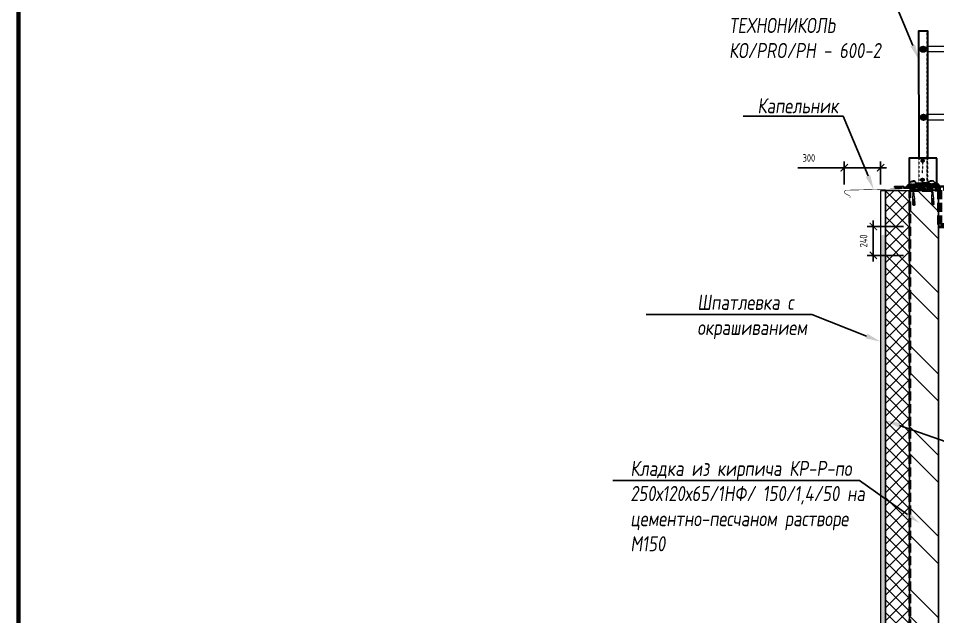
# Model space of a CAD drawing. Header units: millimetres. Extents: x -136099598 to 11807193, y 0 to 779331.
# Drawn here: x 718507 to 726125, y 354190 to 359149 of the extents above; entities that cross this region are included whole.
import ezdxf
from ezdxf import colors
from ezdxf.entities.mleader import LeaderData, LeaderLine
from ezdxf.math import Vec2, Vec3

# ---------------------------------------------------------------- set-up
doc = ezdxf.new("R2010")
doc.units = ezdxf.units.MM
doc.header["$MEASUREMENT"] = 0
doc.set_wipeout_variables(frame=1)
for name, pattern in [('ГОСТ 2.303 4', [7, 5, -2, 0]), ('пунктирнаяX2', [12.7, 0, -12.7]), ('штриховая 50', [1, 0.5, -0.5])]:
    doc.linetypes.add(name, pattern=pattern)
doc.layers.get('0').update_dxf_attribs({"color": 250, "lineweight": 9})
doc.layers.get('Defpoints').update_dxf_attribs({"color": 8})
for name, color, linetype, lineweight in [('TN-ГЕРМЕТИК', 7, 'Continuous', 30), ('TN-ГИДРОИЗОЛЯЦИЯ ПВХ', 5, 'Continuous', 15), ('TN-КРЕПЕЖ', 7, 'Continuous', 15), ('TN-МЕТАЛЛ КОНСТРУКЦИИ', 162, 'Continuous', 35), ('АР_Перегородки_кирпич', 244, 'Continuous', 20), ('АР_Перегородки_кирпич_Штрих', 244, 'Continuous', 5), ('Крепеж', 7, 'Continuous', 13), ('Штриховка', 7, 'Continuous', 5)]:
    doc.layers.add(name, color=color, linetype=linetype, lineweight=lineweight)
doc.layers.add('АР_Кровельный аэратор', color=250, linetype='Continuous')
doc.styles.add('Arial', font='ARIALN.TTF')
doc.styles.add('ISOCPEUR', font='isocpeur.ttf', dxfattribs={"width": 0.7})
doc.styles.add('Архитект', font='isocpeur.ttf', dxfattribs={"width": 0.8, "oblique": 8})
doc.dimstyles.new('R_50', dxfattribs={"dimtxt": 140, "dimasz": 60, "dimexe": 50, "dimexo": 50, "dimgap": 50, "dimtad": 1, "dimdec": 0, "dimrnd": 5, "dimzin": 0, "dimdsep": 46, "dimtxsty": 'ISOCPEUR', "dimblk": 'ARCHTICK', "dimcen": 50, "dimdle": 50, "dimclrd": 256, "dimclre": 256, "dimclrt": 256, "dimadec": 0, "dimazin": 0, "dimtfac": 2, "dimtdec": 0, "dimtofl": 0, "dimtmove": 1, "dimatfit": 3, "dimfxl": 1, "dimtvp": 3, "dimtfill": 1, "dimtolj": 1, "dimtzin": 0, "dimarcsym": 0})

# ---------------------------------------------------------------- blocks, each defined once
blk = doc.blocks.new('_ArchTick')
at = {"color": 0, "linetype": 'ByBlock', "const_width": 0.15}
blk.add_lwpolyline([(-0.5, -0.5), (0.5, 0.5)], dxfattribs=at)
blk = doc.blocks.new('*D1366')
at = {"layer": 'Defpoints', "color": 0, "transparency": 16777216}
for p in [(725592.6, 357424.3), (725892.4, 357424.3), (725892.4, 357184.8, 0)]:
    blk.add_point(p, dxfattribs=at)
at = {"layer": 'АР_Кровельный аэратор', "lineweight": -2, "transparency": 16777216}
for p, q in [((725592.6, 357134.8), (725592.6, 357474.3)), ((725842.4, 357424.3), (725542.6, 357424.3)), ((725842.4, 357184.8), (725542.6, 357184.8))]:
    blk.add_line(p, q, dxfattribs=at)
at = {"layer": 'АР_Кровельный аэратор', "lineweight": 15, "transparency": 16777216, "insert": (725511.6, 357304.6), "char_height": 62, "attachment_point": 5, "rotation": 90, "style": 'ISOCPEUR', "bg_fill": 3, "box_fill_scale": 1.25, "bg_fill_color": 256, "bg_fill_true_color": 13158600, "bg_fill_transparency": 0}
blk.add_mtext('\\A1;240', dxfattribs=at)
at = {"layer": 'АР_Кровельный аэратор', "lineweight": -2, "transparency": 16777216, "xscale": 60, "yscale": 60, "zscale": 60}
for p, rotation in [((725592.6, 357424.3), 90), ((725592.6, 357184.8), 270)]:
    blk.add_blockref('_ArchTick', p, dxfattribs=dict(at, rotation=rotation))
blk = doc.blocks.new('Дюбель')
at = {"layer": 'Крепеж'}
for points in [[(-48.1, 2.8), (-49, 2.8), (-50.4, 2.1), (-50.4, -2.1), (-49, -2.8), (-48.1, -2.8)], [(-17.5, 4.2), (-18.3, 2.8), (-21.1, 3), (-21, 4.4), (-23.1, 4.5), (-23.9, 3.1), (-26.7, 3.3), (-26.6, 4.7), (-28.7, 4.8), (-29.5, 3.4), (-32.3, 3.6), (-32.2, 5), (-34.3, 5.1), (-35, 3.7), (-37.8, 3.9), (-37.8, 5.3), (-39.9, 5.4), (-40.6, 4), (-43.4, 4.2), (-43.4, 5.6), (-45.5, 5.7), (-48, 4.4), (-48.1, 1.6), (-17.6, 0), (-48.1, -1.6), (-48, -4.4), (-45.5, -5.7), (-43.4, -5.6), (-43.4, -4.2), (-40.6, -4), (-39.9, -5.4), (-37.8, -5.3), (-37.8, -3.9), (-35, -3.7), (-34.3, -5.1), (-32.2, -5), (-32.3, -3.6), (-29.5, -3.4), (-28.7, -4.8), (-26.6, -4.7), (-26.7, -3.3), (-23.9, -3.1), (-23.1, -4.5), (-21, -4.4), (-21.1, -3), (-18.3, -2.8), (-17.5, -4.2)], [(0, -4.2), (0, 4.2), (-17.5, 4.2), (-17.5, -4.2), (0, -4.2)]]:
    blk.add_lwpolyline(points, dxfattribs=at)
blk = doc.blocks.new('*U1335')
at = {"color": 7}
blk.add_lwpolyline([(-70.7, -1.3), (-1.5, -1.3), (-1.5, -9.7), (1.5, -9.7, 0.355257), (2.9, -8.6), (4.9, 0.8), (2.4, 0.8), (2.4, 2.2), (4.9, 2.2), (2.9, 11.6, 0.355257), (1.5, 12.7), (-1.5, 12.7), (-1.5, 4.3), (-70.7, 4.3)], format="xyb", dxfattribs=at)
blk.add_lwpolyline([(-70.7, -1.3), (-70.7, 4.3)], dxfattribs=at)
blk.add_lwpolyline([(-5.4, 4.5), (-3.4, -3.4), (-1.8, -1.5), (-3.8, 6.5)], close=True, dxfattribs=at)
at = {"color": 7, "xscale": -1, "rotation": 180}
blk.add_blockref('Дюбель', (-70.7, 1.5), dxfattribs=at)
at = {"color": 252, "lineweight": 0, "ltscale": 100, "style": 'Arial', "flags": 9}
for tag, p in [('ТИП', (-20.6, -64.8)), ('ОПИСАНИЕ', (9.4, -64.8))]:
    blk.add_attdef(tag, p, '', height=25, rotation=270, dxfattribs=at)
at = {"color": 251, "lineweight": 0}
blk.add_wipeout([(-70.7, 4.3), (-73.5, 1.5), (-70.7, -1.3), (-1.5, -1.3), (-1.5, -9.7), (1.5, -9.7), (2.4, -9.4), (2.9, -8.6), (4.9, 0.8), (2.4, 0.8), (2.4, 2.2), (4.9, 2.2), (2.9, 11.6), (2.4, 12.4), (1.5, 12.7), (-1.5, 12.7), (-1.5, 4.3)], dxfattribs=at)
at = {"color": 7}
for points in [[(-68.4, 4.5), (-66.4, -3.4), (-64.8, -1.5), (-66.8, 6.5)], [(-64.2, 4.5), (-62.2, -3.4), (-60.6, -1.5), (-62.6, 6.5)], [(-60, 4.5), (-58, -3.4), (-56.4, -1.5), (-58.4, 6.5)], [(-55.8, 4.5), (-53.8, -3.4), (-52.2, -1.5), (-54.2, 6.5)], [(-51.6, 4.5), (-49.6, -3.4), (-48, -1.5), (-50, 6.5)], [(-47.4, 4.5), (-45.4, -3.4), (-43.8, -1.5), (-45.8, 6.5)], [(-43.2, 4.5), (-41.2, -3.4), (-39.6, -1.5), (-41.6, 6.5)], [(-39, 4.5), (-37, -3.4), (-35.4, -1.5), (-37.4, 6.5)], [(-34.8, 4.5), (-32.8, -3.4), (-31.2, -1.5), (-33.2, 6.5)], [(-30.6, 4.5), (-28.6, -3.4), (-27, -1.5), (-29, 6.5)], [(-26.4, 4.5), (-24.4, -3.4), (-22.8, -1.5), (-24.8, 6.5)], [(-22.2, 4.5), (-20.2, -3.4), (-18.6, -1.5), (-20.6, 6.5)], [(-18, 4.5), (-16, -3.4), (-14.4, -1.5), (-16.4, 6.5)], [(-13.8, 4.5), (-11.8, -3.4), (-10.2, -1.5), (-12.2, 6.5)], [(-9.6, 4.5), (-7.6, -3.4), (-6, -1.5), (-8, 6.5)]]:
    blk.add_lwpolyline(points, close=True, dxfattribs=at)
blk = doc.blocks.new('*U1334')
at = {"layer": 'TN-ГИДРОИЗОЛЯЦИЯ ПВХ', "color": 1}
for points in [[(10, 10), (0, 0)], [(0, 10), (10, 0)], [(10, 10), (20, 0)], [(20, 10), (10, 0)], [(20, 10), (30, 0)], [(30, 10), (20, 0)], [(30, 10), (40, 0)], [(40, 10), (30, 0)]]:
    blk.add_lwpolyline(points, dxfattribs=at)
blk = doc.blocks.new('*D1372')
at = {"layer": 'Defpoints', "color": 0, "transparency": 16777216}
for p in [(725351.6, 357911.5), (725351.6, 357720.8, 0), (725652.6, 357720.8, 0)]:
    blk.add_point(p, dxfattribs=at)
at = {"layer": 'АР_Кровельный аэратор', "lineweight": -2, "transparency": 16777216}
for p, q in [((725351.6, 357770.8), (725351.6, 357961.5)), ((725652.6, 357770.8), (725652.6, 357961.5)), ((724967.4, 357911.5), (725351.6, 357911.5)), ((725702.6, 357911.5), (725301.6, 357911.5))]:
    blk.add_line(p, q, dxfattribs=at)
at = {"layer": 'АР_Кровельный аэратор', "lineweight": -2, "transparency": 16777216, "xscale": 60, "yscale": 60, "zscale": 60, "rotation": 180}
blk.add_blockref('_ArchTick', (725351.6, 357911.5), dxfattribs=at)
at = {"layer": 'АР_Кровельный аэратор', "lineweight": -2, "transparency": 16777216, "xscale": 60, "yscale": 60, "zscale": 60}
blk.add_blockref('_ArchTick', (725652.6, 357911.5), dxfattribs=at)
at = {"layer": 'АР_Кровельный аэратор', "lineweight": 15, "transparency": 16777216, "insert": (725058.6, 357992.5), "char_height": 62, "attachment_point": 5, "style": 'ISOCPEUR', "bg_fill": 3, "box_fill_scale": 1.25, "bg_fill_color": 256, "bg_fill_true_color": 13158600, "bg_fill_transparency": 0}
blk.add_mtext('\\A1;300', dxfattribs=at)

msp = doc.modelspace()

# ---------------------------------------------------------------- hatches: boundary and pattern name
at = {"layer": 'TN-ГЕРМЕТИК', "lineweight": 15}
h = msp.add_hatch(dxfattribs=at)
h.set_pattern_fill('HONEY', color=256, scale=1.525507, angle=-0.1167666)
h.set_pattern_definition([(359.883233, (694105.0976, 360487.7475), (7.27375963, 4.1797654), [4.8434842, -9.6869684]), (119.883233, (694105.0976, 360487.7475), (-7.25666284, 4.2093779), [4.8434842, -9.6869684]), (59.883233, (694105.0976, 360487.7475), (0.0170968, 8.3891433), [-9.6869684, 4.8434842])])
edge = h.paths.add_edge_path()
edge.add_line((725890.281, 357774.332), (725890.914, 357753.099))
edge.add_line((725890.914, 357753.099), (725868.732, 357752.438))
edge.add_arc((725892.99, 357750.114), 24.369, 96.3817124, 174.5278278, ccw=False)
h = msp.add_hatch(dxfattribs=at)
h.set_pattern_fill('HONEY', color=256, scale=0.759156, angle=1.689248)
h.set_pattern_definition([(1.689248, (698457.7233, 357060.105), (3.55237772, 2.19307238), [2.41032183, -4.82064366]), (121.689248, (698457.7233, 357060.105), (-3.67544525, 1.97991316), [2.41032183, -4.82064366]), (61.689248, (698457.7233, 357060.105), (-0.12306753, 4.17298554), [-4.82064366, 2.41032183])])
h.paths.add_polyline_path([(726118.466, 357762.833), (726118.242, 357770.422), (725890.594, 357763.708), (725890.818, 357756.12)])
h = msp.add_hatch(dxfattribs=at)
h.set_pattern_fill('HONEY', color=256, scale=1.525507, angle=-0.1167666)
h.set_pattern_definition([(359.883233, (685080.647, 354058.24), (7.27375963, 4.1797654), [4.8434842, -9.6869684]), (119.883233, (685080.647, 354058.24), (-7.25666284, 4.2093779), [4.8434842, -9.6869684]), (59.883233, (685080.647, 354058.24), (0.0170968, 8.38914333), [-9.6869684, 4.8434842])])
edge = h.paths.add_edge_path()
edge.add_line((725897.031, 357780.381), (725948.26, 357781.892))
edge.add_arc((725922.779, 357776.606), 26.023, 11.7205651, 171.6579309)
h = msp.add_hatch(dxfattribs=at)
h.set_pattern_fill('HONEY', color=256, scale=1.525507, angle=-0.1167666)
h.set_pattern_definition([(359.883233, (685008.5624, 354055.367), (7.27375963, 4.1797654), [4.8434842, -9.6869684]), (119.883233, (685008.5624, 354055.367), (-7.25666284, 4.2093779), [4.8434842, -9.6869684]), (59.883233, (685008.5624, 354055.367), (0.0170968, 8.38914333), [-9.6869684, 4.8434842])])
edge = h.paths.add_edge_path()
edge.add_line((726101.997, 357785.679), (726050.769, 357784.168))
edge.add_arc((726076.517, 357780.393), 26.023, 11.7205651, 171.6579309, ccw=False)
h = msp.add_hatch(dxfattribs=at)
h.set_pattern_fill('HONEY', color=256, scale=1.525507, angle=-0.1167666)
h.set_pattern_definition([(359.883233, (694105.1573, 360487.6953), (7.27375963, 4.1797654), [4.8434842, -9.6869684]), (119.883233, (694105.1573, 360487.6953), (-7.25666284, 4.2093779), [4.8434842, -9.6869684]), (59.883233, (694105.1573, 360487.6953), (0.0170968, 8.3891433), [-9.6869684, 4.8434842])])
edge = h.paths.add_edge_path()
edge.add_line((726117.929, 357781.045), (726118.553, 357759.881))
edge.add_line((726118.553, 357759.881), (726140.738, 357760.542))
edge.add_arc((726116.655, 357756.689), 24.389, 9.0883289, 87.0069386)
at = {"layer": 'TN-КРЕПЕЖ', "lineweight": 13, "true_color": 0x000000, "transparency": 33554687}
h = msp.add_hatch(dxfattribs=at)
h.set_pattern_fill('ANSI31', color=18, scale=1.518313, angle=1.689248)
h.set_pattern_definition([(46.689248, (698457.634, 357063.1404), (-3.50771266, 3.3067442), [])])
h.paths.add_polyline_path([(726117.929, 357781.045), (725890.281, 357774.332), (725890.505, 357766.743), (726118.153, 357773.457)])
at = {"layer": 'TN-МЕТАЛЛ КОНСТРУКЦИИ', "lineweight": 9}
h = msp.add_hatch(dxfattribs=at)
h.set_pattern_fill('ANSI31', color=256, scale=1.518313)
h.set_pattern_definition([(45, (720490.206, 419256.8863), (-3.40870982, 3.40870982), [])])
edge = h.paths.add_edge_path()
edge.add_arc((726006.281, 358893.767), 22.775, 0, 360)
h = msp.add_hatch(dxfattribs=at)
h.set_pattern_fill('ANSI31', color=256, scale=1.518313)
h.set_pattern_definition([(45, (720492.842, 418691.676), (-3.40870982, 3.40870982), [])])
edge = h.paths.add_edge_path()
edge.add_arc((726008.917, 358328.557), 22.775, 0, 360)
at = {"layer": 'АР_Перегородки_кирпич_Штрих', "lineweight": 15, "transparency": 33554687}
h = msp.add_hatch(dxfattribs=at)
h.set_pattern_fill('ANSI32', color=256, scale=50, angle=90, style=0)
h.set_pattern_definition([(135, (-986619.15, -61614.52), (-336.7596, -336.7596), []), (135, (-986619.15, -61390), (-336.7596, -336.7596), [])])
h.paths.add_polyline_path([(725892.353, 357724.284), (725892.353, 351285.931), (726132.353, 351285.931), (726132.353, 357724.284)])
at = {"layer": 'Штриховка', "ltscale": 10}
h = msp.add_hatch(dxfattribs=at)
h.set_pattern_fill('НЕМЕТАЛЛИЧЕСКИЕ МАТЕРИАЛЫ', color=256, scale=29.970027, angle=180, pattern_type=2)
h.set_pattern_definition([(225, (564879.12, 443619.66), (52.980022, -52.980022), []), (315, (564879.12, 443619.66), (52.980022, 52.980022), [])])
h.paths.add_polyline_path([(725692.553, 352524.692), (725692.553, 353164.629), (725724.271, 353164.629), (725725.814, 353167.349), (725731.401, 353167.056), (725731.254, 353164.263), (725735.444, 353164.043), (725736.987, 353166.764), (725742.574, 353166.471), (725742.428, 353163.677), (725746.618, 353163.458), (725748.161, 353166.178), (725753.747, 353165.885), (725753.601, 353163.092), (725757.791, 353162.872), (725759.334, 353165.592), (725764.921, 353165.3), (725764.775, 353162.506), (725768.965, 353162.287), (725770.508, 353165.007), (725776.094, 353164.714), (725775.948, 353161.921), (725780.138, 353161.701), (725785.173, 353164.238), (725785.34, 353167.426), (725787.208, 353167.426), (725790.005, 353168.825), (725790.005, 353177.216), (725787.208, 353178.615), (725785.34, 353178.615), (725785.173, 353181.803), (725780.138, 353184.34), (725775.948, 353184.121), (725776.094, 353181.327), (725770.508, 353181.034), (725768.965, 353183.755), (725764.775, 353183.535), (725764.921, 353180.742), (725759.334, 353180.449), (725757.791, 353183.169), (725753.601, 353182.949), (725753.747, 353180.156), (725748.161, 353179.863), (725746.618, 353182.583), (725742.428, 353182.364), (725742.574, 353179.57), (725736.987, 353179.278), (725735.444, 353181.998), (725731.254, 353181.778), (725731.401, 353178.985), (725725.814, 353178.692), (725724.271, 353181.412), (725692.553, 353181.412), (725692.553, 357720.81), (725892.353, 357720.81), (725892.353, 352085.132), (725692.553, 352085.132)])
h = msp.add_hatch(dxfattribs=at)
h.set_pattern_fill('ПЕСЧАНЫЙ ИЛИ СУПЕСЧАНЫЕ ГРУНТЫ', color=256, scale=29.970027, angle=180, pattern_type=2)
h.set_pattern_definition([(37.5, (854606.98, 417946.83), (-2.39765, 73.338638), [0, -57.85414, 0, -64.705287, 0, -61.850642]), (7.5, (854606.98, 417946.83), (67.361124, 107.416336), [0, -31.210786, 0, -52.14485, 0, -19.982515]), (327.5, (854560.16, 417946.83), (118.530312, 0.215362), [0, -19.030967, 0, -68.51148, 0, -89.445544]), (317.5, (854560.16, 417946.83), (114.419036, 33.40599), [0, -9.515483, 0, -44.913082, 0, -51.38361])])
edge = h.paths.add_edge_path()
edge.add_line((725692.553, 352940.464), (725692.553, 357357.839))
edge.add_line((725692.553, 352940.464), (725690.504, 352938.855))
edge.add_line((725690.504, 352938.855), (725688.826, 352938.855))
edge.add_line((725688.826, 352938.855), (725687.907, 352941.053))
edge.add_line((725687.907, 352941.053), (725685.11, 352938.855))
edge.add_line((725685.11, 352938.855), (725683.431, 352938.855))
edge.add_line((725683.431, 352938.855), (725682.512, 352941.053))
edge.add_line((725682.512, 352941.053), (725679.715, 352938.855))
edge.add_line((725679.715, 352938.855), (725678.036, 352938.855))
edge.add_line((725678.036, 352938.855), (725677.118, 352941.053))
edge.add_line((725677.118, 352941.053), (725674.321, 352938.855))
edge.add_line((725674.321, 352938.855), (725672.642, 352938.855))
edge.add_line((725672.642, 352938.855), (725671.723, 352941.053))
edge.add_line((725671.723, 352941.053), (725668.926, 352938.855))
edge.add_line((725668.926, 352938.855), (725667.247, 352938.855))
edge.add_line((725667.247, 352938.855), (725666.329, 352941.053))
edge.add_line((725666.329, 352941.053), (725665.343, 352940.278))
edge.add_line((725665.343, 352940.278), (725663.531, 352938.855))
edge.add_line((725663.531, 352938.855), (725661.853, 352938.855))
edge.add_line((725661.853, 352938.855), (725660.934, 352941.053))
edge.add_line((725660.934, 352941.053), (725658.137, 352938.855))
edge.add_line((725658.137, 352938.855), (725656.458, 352938.855))
edge.add_line((725656.458, 352938.855), (725655.539, 352941.053))
edge.add_line((725655.539, 352941.053), (725652.742, 352938.855))
edge.add_line((725652.742, 352938.855), (725652.593, 352938.855))
edge.add_line((725652.593, 357349.345), (725652.593, 352938.855))
edge.add_line((725692.553, 357357.839), (725652.593, 357349.345))
edge = h.paths.add_edge_path()
edge.add_line((725665.343, 352926.734), (725666.528, 352927.666))
edge.add_line((725666.528, 352927.666), (725668.207, 352927.666))
edge.add_line((725668.207, 352927.666), (725669.126, 352925.468))
edge.add_line((725669.126, 352925.468), (725671.923, 352927.666))
edge.add_line((725671.923, 352927.666), (725673.602, 352927.666))
edge.add_line((725673.602, 352927.666), (725674.52, 352925.468))
edge.add_line((725674.52, 352925.468), (725677.318, 352927.666))
edge.add_line((725677.318, 352927.666), (725678.997, 352927.666))
edge.add_line((725678.997, 352927.666), (725679.915, 352925.468))
edge.add_line((725679.915, 352925.468), (725682.712, 352927.666))
edge.add_line((725682.712, 352927.666), (725684.391, 352927.666))
edge.add_line((725684.391, 352927.666), (725685.31, 352925.468))
edge.add_line((725685.31, 352925.468), (725688.107, 352927.666))
edge.add_line((725688.107, 352927.666), (725689.786, 352927.666))
edge.add_line((725689.786, 352927.666), (725690.704, 352925.468))
edge.add_line((725690.704, 352925.468), (725692.553, 352926.921))
edge.add_line((725692.553, 352284.932), (725692.553, 352926.921))
edge.add_line((725652.593, 352284.932), (725692.553, 352284.932))
edge.add_line((725652.593, 352458.857), (725652.593, 352284.932))
edge.add_line((725665.343, 352471.376), (725652.593, 352458.857))
edge.add_line((725665.343, 352926.734), (725665.343, 352471.376))
edge = h.paths.add_edge_path()
edge.add_line((725661.134, 352927.666), (725656.458, 352938.855))
edge.add_line((725658.137, 352938.855), (725656.458, 352938.855))
edge.add_line((725658.137, 352938.855), (725662.813, 352927.666))
edge.add_line((725661.134, 352927.666), (725662.813, 352927.666))

# ---------------------------------------------------------------- linework, layer by layer
at = {"layer": 'Defpoints', "color": 3, "lineweight": 100, "ltscale": 100}
msp.add_lwpolyline([(738446.68, 390279.277), (718506.901, 390279.277), (718506.901, 346458.14), (738446.68, 346458.14)], close=True, dxfattribs=at)
at = {"layer": 'TN-ГЕРМЕТИК', "lineweight": 15}
for points in [[(725890.281, 357774.332), (725890.914, 357753.099), (725868.732, 357752.438, -0.35483623), (725890.281, 357774.332)], [(726117.929, 357781.045), (726118.553, 357759.881), (726140.738, 357760.542, 0.35371896), (726117.929, 357781.045)]]:
    msp.add_lwpolyline(points, format="xyb", dxfattribs=at)
msp.add_lwpolyline([(725890.594, 357763.708), (726118.242, 357770.422), (726118.466, 357762.833), (725890.818, 357756.12)], close=True, dxfattribs=at)
for points in [[(725897.031, 357780.381), (725948.26, 357781.892, 0.83863402), (725897.031, 357780.381)], [(726101.997, 357785.679), (726050.769, 357784.168, -0.83863402), (726101.997, 357785.679)]]:
    msp.add_lwpolyline(points, format="xyb", close=True, dxfattribs=at)
at = {"layer": 'TN-ГИДРОИЗОЛЯЦИЯ ПВХ', "linetype": 'Continuous'}
for p, q in [((725769.315, 357757.846), (725838.457, 357759.885)), ((725769.315, 357757.846), (725769.427, 357754.052)), ((725769.539, 357750.257), (725769.427, 357754.052)), ((725769.539, 357750.257), (725835.314, 357752.197)), ((725835.314, 357752.197), (725843.109, 357744.079)), ((725838.457, 357759.885), (725846.251, 357751.768)), ((725843.109, 357744.079), (726204.305, 357754.841)), ((725846.251, 357751.768), (726207.447, 357762.529))]:
    msp.add_line(p, q, dxfattribs=at)
at = {"layer": 'TN-ГИДРОИЗОЛЯЦИЯ ПВХ', "linetype": 'пунктирнаяX2'}
for p, q in [((725769.427, 357754.052), (725836.886, 357756.041)), ((725836.886, 357756.041), (725844.68, 357747.924)), ((725844.68, 357747.924), (726205.876, 357758.685))]:
    msp.add_line(p, q, dxfattribs=at)
at = {"layer": 'TN-ГИДРОИЗОЛЯЦИЯ ПВХ', "linetype": 'штриховая 50', "ltscale": 10, "const_width": 7.592}
msp.add_lwpolyline([(725769.427, 357754.052), (725836.886, 357756.041), (725844.68, 357747.924), (726205.876, 357758.685), (726208.428, 357756.027), (726319.992, 357759.247)], dxfattribs=at)
at = {"layer": 'TN-КРЕПЕЖ'}
msp.add_lwpolyline([(725890.281, 357774.332), (726117.929, 357781.045), (726118.153, 357773.457), (725890.505, 357766.743)], close=True, dxfattribs=at)
at = {"layer": 'TN-МЕТАЛЛ КОНСТРУКЦИИ'}
for points in [[(725968.366, 357990.128), (726044.3, 357990.132), (726044.239, 359044.542), (725968.323, 359044.542)], [(726117.839, 357990.132), (725890.191, 357990.132), (725890.191, 357777.367), (726117.839, 357784.081)], [(725890.102, 357780.402), (725890.191, 357777.367), (726117.839, 357784.081), (726117.75, 357787.116)]]:
    msp.add_lwpolyline(points, close=True, dxfattribs=at)
at = {"layer": 'TN-МЕТАЛЛ КОНСТРУКЦИИ', "linetype": 'штриховая 50', "lineweight": 15, "ltscale": 3}
for points in [[(726036.647, 359044.542), (726036.647, 357995.305)], [(726036.644, 357995.573), (726036.704, 357784.726)], [(725983.453, 357969.579), (726019.804, 357968.841)], [(726001.259, 357862.814), (726001.997, 357987.385)], [(725982.02, 357810.741), (726018.37, 357810.003)], [(725999.826, 357792.197), (726000.564, 357828.547)]]:
    msp.add_lwpolyline(points, dxfattribs=at)
at = {"layer": 'TN-МЕТАЛЛ КОНСТРУКЦИИ', "lineweight": 5, "ltscale": 100}
for points in [[(727520.225, 358916.586), (726044.239, 358916.559)], [(727520.227, 358871.037), (726044.248, 358871.009)]]:
    msp.add_lwpolyline(points, dxfattribs=at)
at = {"layer": 'TN-МЕТАЛЛ КОНСТРУКЦИИ', "lineweight": 5, "ltscale": 100, "elevation": 0}
for points in [[(727520.247, 358351.376), (726046.884, 358351.349)], [(727520.248, 358305.827), (726046.884, 358305.799)]]:
    msp.add_lwpolyline(points, dxfattribs=at)
at = {"layer": 'TN-МЕТАЛЛ КОНСТРУКЦИИ', "linetype": 'штриховая 50', "lineweight": 15, "ltscale": 3}
msp.add_lwpolyline([(726044.291, 357990.131), (725968.366, 357990.128), (725968.367, 357782.857), (726044.256, 357784.948)], close=True, dxfattribs=at)
at = {"layer": 'TN-МЕТАЛЛ КОНСТРУКЦИИ', "const_width": 4.555}
msp.add_lwpolyline([(725397.865, 357663.915), (725399.671, 357667.318, 0.41421356), (725396.524, 357677.583), (725362.602, 357695.585, -0.79836305), (725369.933, 357724.896), (726200.825, 357745.525)], format="xyb", dxfattribs=at)
at = {"layer": 'TN-МЕТАЛЛ КОНСТРУКЦИИ'}
for centre, radius in [((726006.281, 358893.767), 22.775), ((726008.917, 358328.557, 0), 22.775), ((726001.628, 357969.21), 11.387), ((726000.195, 357810.372), 11.387)]:
    msp.add_circle(centre, radius, dxfattribs=at)
at = {"layer": 'АР_Перегородки_кирпич', "lineweight": 30, "ltscale": 100}
msp.add_lwpolyline([(725892.353, 357724.284), (725892.353, 351285.931), (726132.353, 351285.931), (726132.353, 357724.284)], close=True, dxfattribs=at)
at = {"layer": 'Штриховка', "ltscale": 50}
msp.add_lwpolyline([(725652.593, 352284.932), (725692.553, 352284.932), (725692.553, 357720.81), (725652.593, 357720.81)], close=True, dxfattribs=at)
at = {"layer": 'Штриховка', "ltscale": 20}
msp.add_lwpolyline([(725892.353, 352085.132), (725892.353, 357720.81), (725692.553, 357720.81), (725692.553, 352085.132)], close=True, dxfattribs=at)

# ---------------------------------------------------------------- block references
at = {"xscale": 1.518312964084054, "yscale": 1.518312964084054, "zscale": 1.518312964084054, "rotation": 1.689247986852654}
msp.add_blockref('*U1334', (725770.037, 357735.082), dxfattribs=at)

# ---------------------------------------------------------------- leaders
at = {"layer": 'АР_Кровельный аэратор', "lineweight": 15}
ml = msp.add_multileader_mtext('Standard', dxfattribs=at)
ml.set_content('\\pxt10;Ог-20^JОграждение кровли ТЕХНОНИКОЛЬ КО/PRO/PH - 600-2 ', color=256, style='Архитект')
ml.set_leader_properties()
ml.build(insert=Vec2(0, 0))
ml.multileader.update_dxf_attribs({"text_left_attachment_type": 6, "text_right_attachment_type": 6, "dogleg_length": 50, "arrow_head_size": 124.875})
ctx = ml.context
ctx.base_point, ctx.char_height, ctx.arrow_head_size, ctx.landing_gap_size, ctx.plane_origin = Vec3(724384.2, 359419.617), 124.87511, 124.875, 12.488, Vec3(729839.742, 357687.056)
ctx.left_attachment, ctx.right_attachment = 6, 6
notes = []
notes.append((ctx, [(1, (1, 1, 0), (725713.006, 359419.617), (-1, 0), 49.95, [(0, [(725968.332, 358809.74)], 0, [])])]))
ctx.mtext.insert, ctx.mtext.width, ctx.mtext.defined_height, ctx.mtext.flow_direction = Vec3(724396.688, 359569.467), 1296.63049, 301.807, 5
ml = msp.add_multileader_mtext('Standard', dxfattribs=at)
ml.set_content('{\\C256;Шпатлевка с окрашиванием }', color=256, style='Архитект')
ml.set_leader_properties()
ml.build(insert=Vec2(0, 0))
ml.multileader.update_dxf_attribs({"text_left_attachment_type": 6, "text_right_attachment_type": 6, "dogleg_length": 50, "arrow_head_size": 124.875})
ctx = ml.context
ctx.base_point, ctx.char_height, ctx.arrow_head_size, ctx.landing_gap_size, ctx.plane_origin = Vec3(724121.322, 356695.473), 124.87511, 124.875, 12.488, Vec3(729524.003, 355347.101)
ctx.left_attachment, ctx.right_attachment = 6, 6
notes.append((ctx, [(1, (1, 1, 0), (725082.928, 356695.473), (-1, 0), 49.95, [(0, [(725652.593, 356469.785)], 0, [])])]))
ctx.mtext.insert, ctx.mtext.width, ctx.mtext.defined_height, ctx.mtext.flow_direction = Vec3(724133.81, 356857.811), 1296.63049, 301.807, 5
ml = msp.add_multileader_mtext('Standard', dxfattribs=at)
ml.set_content('{\\C256;Плиты минераловатные - ROCKWOOL ВЕНТИ БАТТС 86-170 кг/м3 100 мм (или аналог)}', color=256, style='Архитект')
ml.set_leader_properties()
ml.build(insert=Vec2(0, 0))
ml.multileader.update_dxf_attribs({"text_left_attachment_type": 6, "text_right_attachment_type": 6, "dogleg_length": 50, "arrow_head_size": 124.875})
ctx = ml.context
ctx.base_point, ctx.char_height, ctx.arrow_head_size, ctx.landing_gap_size, ctx.plane_origin = Vec3(726470.726, 355560.268), 124.87511, 124.875, 12.488, Vec3(729243.442, 355114.742)
ctx.left_attachment, ctx.right_attachment = 6, 6
notes.append((ctx, [(0, (1, 1, 0), (726420.776, 355560.268), (1, 0), 49.95, [(0, [(725692.553, 355816.826)], 0, [])])]))
ctx.mtext.insert, ctx.mtext.width, ctx.mtext.defined_height, ctx.mtext.flow_direction = Vec3(726483.214, 355710.118), 2613.08885, 478.461, 5
ml = msp.add_multileader_mtext('Standard', dxfattribs=at)
ml.set_content('Кладка из кирпича КР-Р-по 250х120х65/1НФ/ 150/1,4/50 на цементно-песчаном растворе М150  ', color=256, style='Архитект')
ml.set_leader_properties()
ml.build(insert=Vec2(0, 0))
ml.multileader.update_dxf_attribs({"text_left_attachment_type": 6, "text_right_attachment_type": 6, "dogleg_length": 50, "arrow_head_size": 124.875})
ctx = ml.context
ctx.base_point, ctx.char_height, ctx.arrow_head_size, ctx.landing_gap_size, ctx.plane_origin = Vec3(723566.842, 355318.447), 124.87511, 124.875, 12.488, Vec3(729349.325, 355825.531)
ctx.left_attachment, ctx.right_attachment = 6, 6
notes.append((ctx, [(1, (1, 1, 0), (725477.364, 355318.447), (-1, 0), 49.95, [(0, [(725976.45, 354964.723)], 0, [])])]))
ctx.mtext.insert, ctx.mtext.width, ctx.mtext.defined_height, ctx.mtext.flow_direction = Vec3(723579.329, 355480.784), 1961.47094, 301.807, 5
for ctx, leaders in notes:
    for number, flags, end, landing, length, lines in leaders:
        leader = LeaderData()
        leader.index, (leader.has_last_leader_line, leader.has_dogleg_vector, leader.attachment_direction) = number, flags
        leader.last_leader_point, leader.dogleg_vector, leader.dogleg_length = Vec3(end), Vec3(landing), length
        for number, points, colour, breaks in lines:
            line = LeaderLine()
            line.index, line.vertices, line.color, line.breaks = number, Vec3.list(points), colors.encode_raw_color(colour), breaks
            leader.lines.append(line)
        ctx.leaders.append(leader)

# ---------------------------------------------------------------- next in the draw order: dimensions: what is measured, and where the dimension line sits
dim = msp.add_linear_dim(base=(725592.558, 357424.342), p1=(725892.353, 357184.81, 0), p2=(725892.353, 357424.342), angle=90, dimstyle='R_50', override={"dimtxt": 62, "dimpost": '\\X'}, dxfattribs=at)
dim.commit()
dim.dimension.update_dxf_attribs({"geometry": '*D1366', "text_midpoint": (725592.558, 357304.576), "dimtype": 160})

# ---------------------------------------------------------------- next in the draw order: linework, layer by layer
at = {"layer": 'Штриховка', "color": 6, "linetype": 'ГОСТ 2.303 4', "lineweight": 50, "ltscale": 15}
for points in [[(725892.353, 357724.284), (726132.353, 357724.284), (726132.353, 357420.81), (730552.353, 357424.544), (730552.353, 357824.81), (730792.353, 357824.81)], [(725892.353, 357721.303), (726152.93, 357724.896), (726152.353, 357440.832), (726434.08, 357441.143)]]:
    msp.add_lwpolyline(points, dxfattribs=at)

# ---------------------------------------------------------------- next in the draw order: block references
at = {"layer": 'TN-КРЕПЕЖ', "ltscale": 100, "xscale": 1.525506841124425, "yscale": 1.525506841124425, "zscale": 1.525506841124425, "rotation": 92.85206140936205}
for p in [(725922.573, 357783.608), (726080.156, 357788.073)]:
    msp.add_blockref('*U1335', p, dxfattribs=at)

# ---------------------------------------------------------------- next in the draw order: linework, layer by layer
at = {"layer": 'Штриховка', "color": 5, "linetype": 'ГОСТ 2.303 4', "lineweight": 50, "ltscale": 10}
msp.add_line((725892.353, 357734.301, 0), (730532.353, 357824.81), dxfattribs=at)
at = {"layer": 'Штриховка', "color": 1, "linetype": 'ГОСТ 2.303 4', "lineweight": 50, "ltscale": 10}
msp.add_line((725892.353, 357725.844, 0), (730532.353, 357816.353), dxfattribs=at)

# ---------------------------------------------------------------- next in the draw order: leaders
at = {"layer": 'АР_Кровельный аэратор', "lineweight": 15}
ml = msp.add_multileader_mtext('Standard', dxfattribs=at)
ml.set_content('Капельник ', color=256, style='Архитект')
ml.set_leader_properties()
ml.build(insert=Vec2(0, 0))
ml.multileader.update_dxf_attribs({"text_left_attachment_type": 6, "text_right_attachment_type": 6, "dogleg_length": 50, "arrow_head_size": 124.875})
ctx = ml.context
ctx.base_point, ctx.char_height, ctx.arrow_head_size, ctx.landing_gap_size, ctx.plane_origin = Vec3(724619.535, 358337.57), 124.8751, 124.875, 12.488, Vec3(729468.117, 356605.009)
ctx.left_attachment, ctx.right_attachment = 6, 6
notes = []
notes.append((ctx, [(1, (1, 1, 0), (725341.381, 358337.57), (-1, 0), 49.95, [(0, [(725596.707, 357727.693)], 0, [])])]))
ctx.mtext.insert, ctx.mtext.width, ctx.mtext.defined_height, ctx.mtext.flow_direction = Vec3(724632.023, 358487.42), 1296.63049, 301.807, 5
for ctx, leaders in notes:
    for number, flags, end, landing, length, lines in leaders:
        leader = LeaderData()
        leader.index, (leader.has_last_leader_line, leader.has_dogleg_vector, leader.attachment_direction) = number, flags
        leader.last_leader_point, leader.dogleg_vector, leader.dogleg_length = Vec3(end), Vec3(landing), length
        for number, points, colour, breaks in lines:
            line = LeaderLine()
            line.index, line.vertices, line.color, line.breaks = number, Vec3.list(points), colors.encode_raw_color(colour), breaks
            leader.lines.append(line)
        ctx.leaders.append(leader)

# ---------------------------------------------------------------- next in the draw order: dimensions: what is measured, and where the dimension line sits
dim = msp.add_linear_dim(base=(725351.617, 357911.469, 0), p1=(725652.593, 357720.81), p2=(725351.617, 357720.81), dimstyle='R_50', override={"dimtxt": 62, "dimpost": '\\X'}, dxfattribs=at)
dim.commit()
dim.dimension.update_dxf_attribs({"geometry": '*D1372', "text_midpoint": (725058.583, 357911.469, 0), "dimtype": 160})

# ---------------------------------------------------------------- next in the draw order: linework, layer by layer
at = {"layer": 'Штриховка', "color": 6, "linetype": 'ГОСТ 2.303 4', "lineweight": 50, "ltscale": 15}
msp.add_lwpolyline([(723894.352, 351361.727), (725892.44, 351361.731), (725896.149, 357720.58)], dxfattribs=at)

doc.saveas('drawing.dxf')
